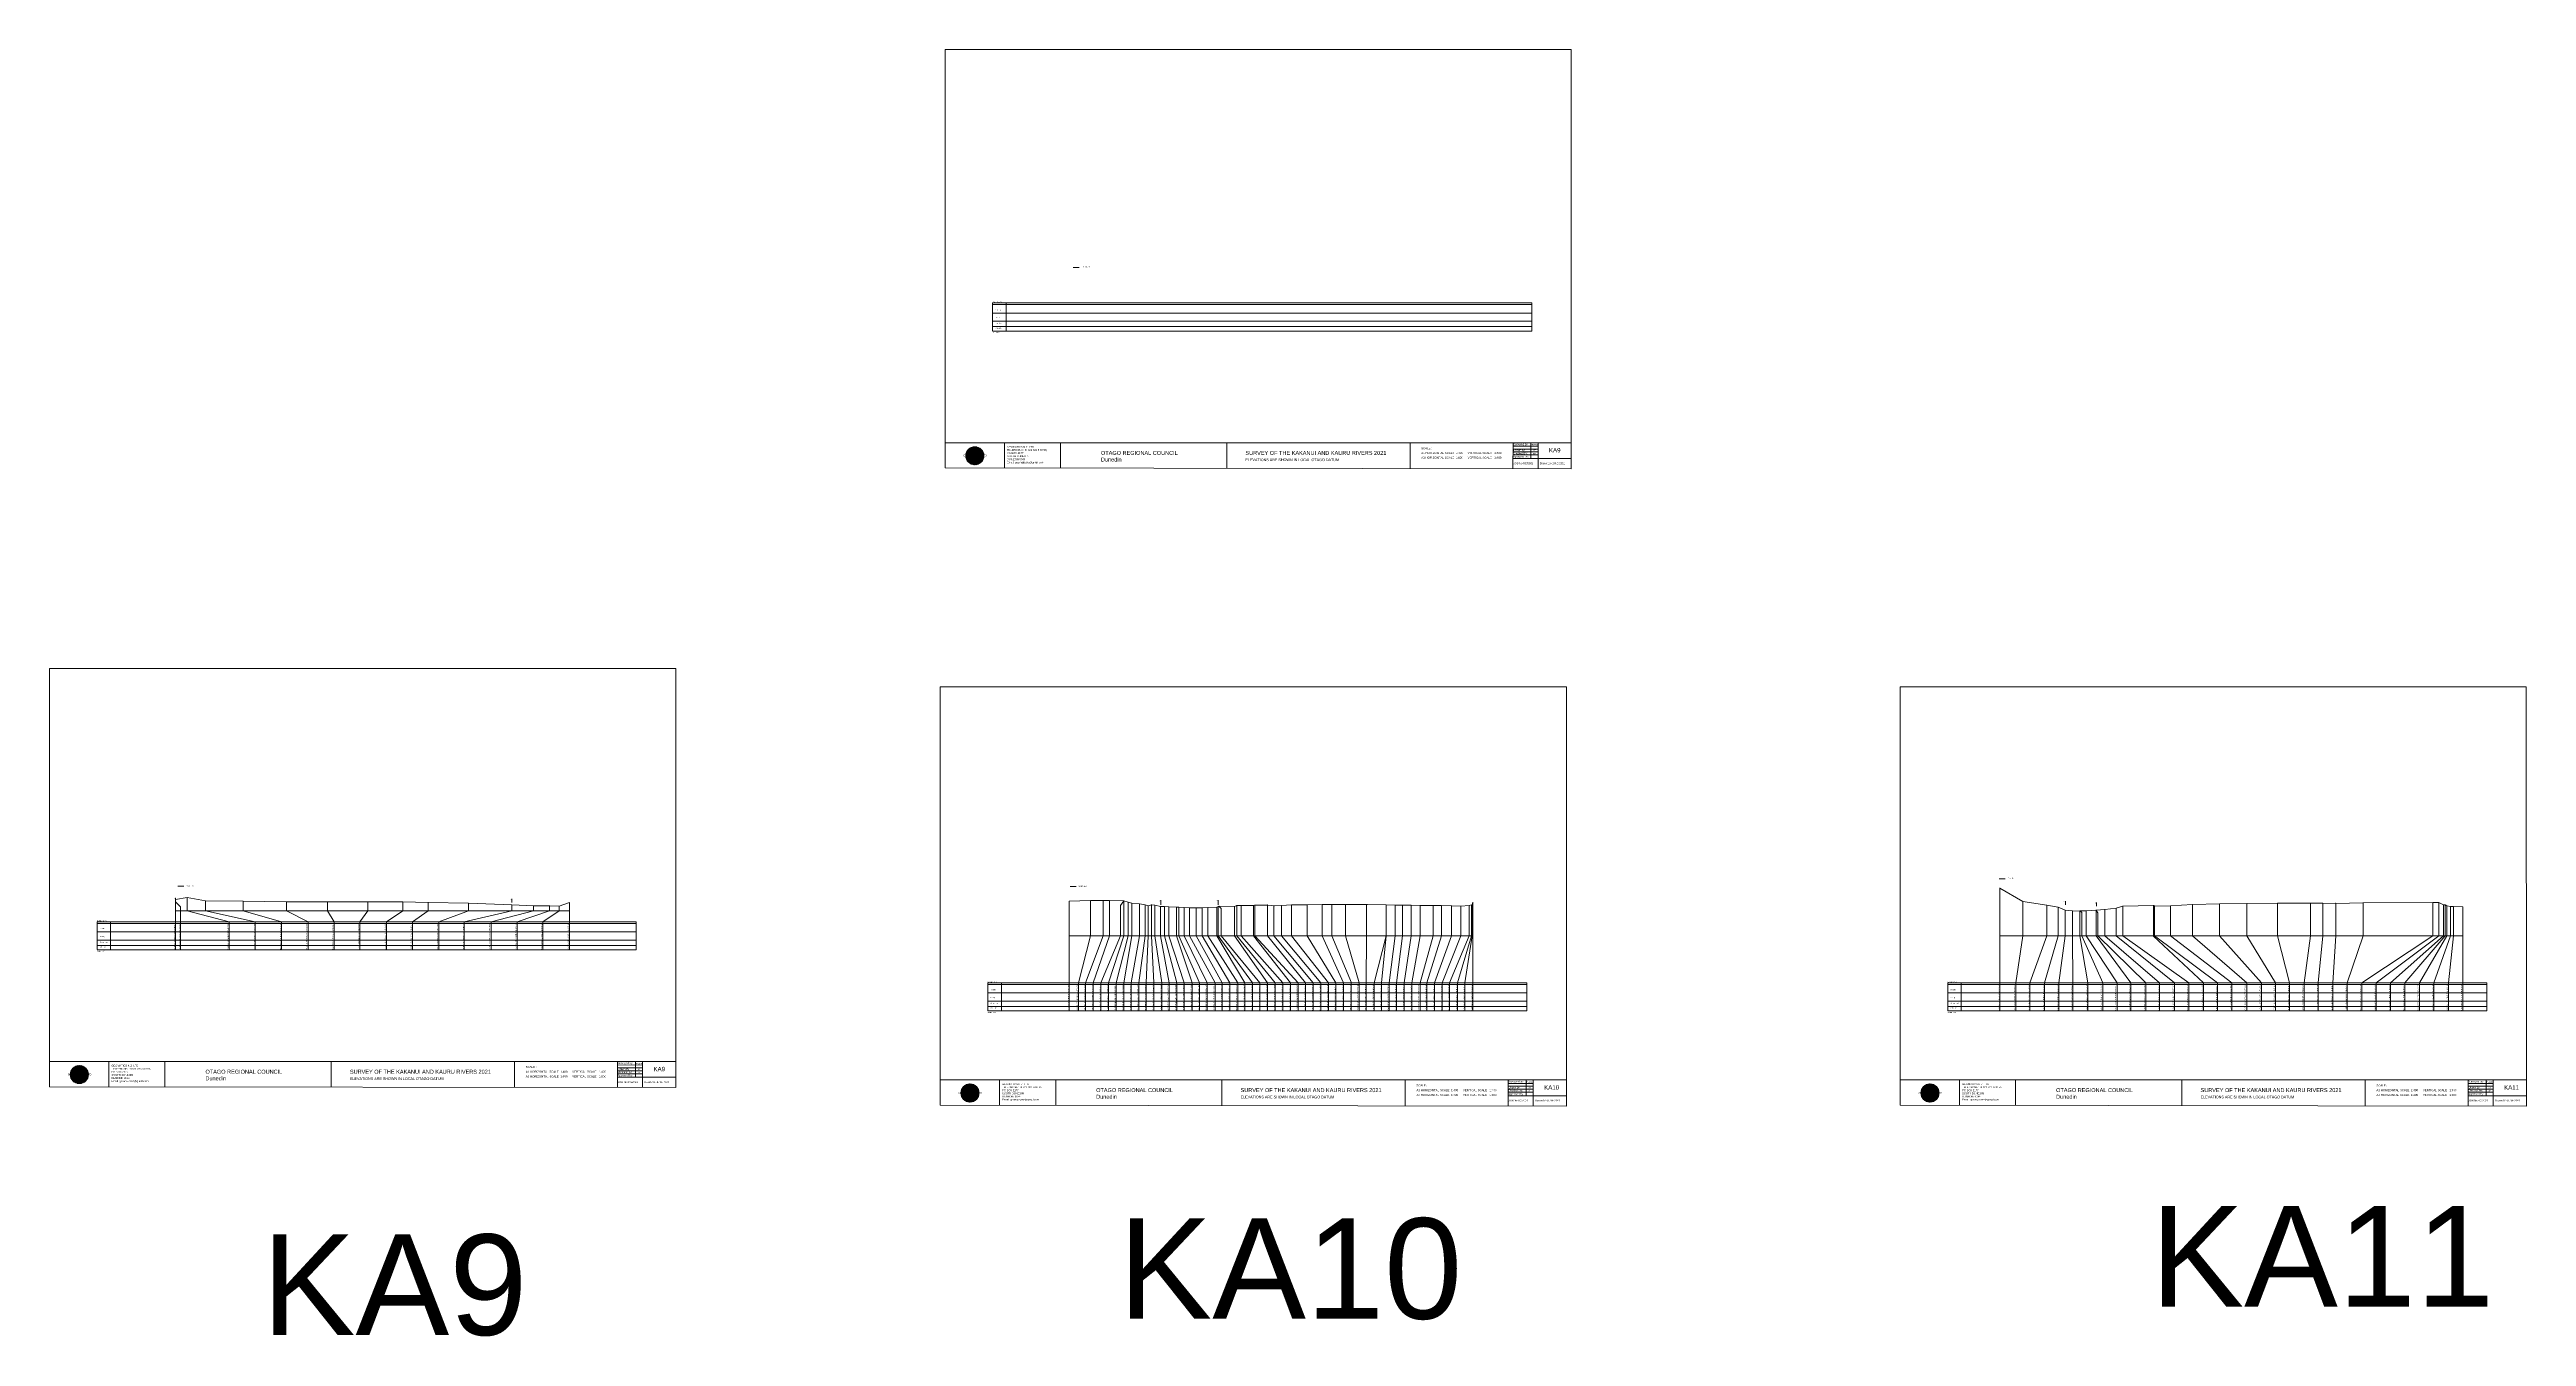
# Model space of a CAD drawing. Header units: millimetres. Extents: x -14733841 to 49759505, y -172413 to 1425285150.
# Drawn here: x -5384564 to -4168792, y -53596 to 578156 of the extents above; entities that cross this region are included whole.
import ezdxf

# ---------------------------------------------------------------- set-up
doc = ezdxf.new("R2010")
doc.units = ezdxf.units.MM
doc.header["$PDMODE"] = 35
doc.header["$PDSIZE"] = 20
doc.layers.get('0').update_dxf_attribs({"lineweight": 0})
doc.layers.add('geo', color=7, linetype='Continuous', lineweight=0)
doc.styles.get("Standard").update_dxf_attribs({"font": 'arial.ttf'})

# ---------------------------------------------------------------- blocks, each defined once
blk = doc.blocks.new('Geomatics_Circle_SPT')
at = {"layer": 'geo', "color": 2, "linetype": 'Continuous', "lineweight": 0}
for p, q in [((0, 25.2), (-25.2, 0)), ((-24.7, 4.9), (-4.9, 24.7)), ((-24.7, -4.9), (4.9, 24.7)), ((4.9, -24.7), (-24.7, 4.9)), ((-24.7, 0), (0, -24.7)), ((-9.7, 23.3), (-23.3, 9.6)), ((9.7, 23.3), (-23.3, -9.7)), ((-23.3, 9.7), (9.7, -23.3)), ((-21, 14), (-14, 21)), ((-21, -14), (14, 21)), ((14, -21), (-21, 14)), ((0, 0), (-17.8, 17.8)), ((0, 0), (-17.8, -17.8)), ((-14, 21), (21, -14)), ((21, 14), (-14, -21)), ((23.3, -9.7), (-9.7, 23.3)), ((-9.7, -23.3), (23.3, 9.7)), ((-4.9, 24.7), (24.7, -4.9)), ((24.7, 4.9), (-4.9, -24.7)), ((25.2, 0), (0, 25.2)), ((0, 0), (17.8, 17.8)), ((0, 0), (17.8, -17.8)), ((0, -24.8), (25.2, 0)), ((4.9, 24.7), (24.7, 4.9)), ((23.3, 9.7), (9.7, 23.3)), ((14, 21), (21, 14)), ((17.8, 18.1), (17.8, 18.1)), ((-4.9, -24.7), (-24.7, -4.9)), ((-23.3, -9.7), (-9.7, -23.3)), ((-14, -21), (-21, -14)), ((-17.8, -17.8), (-17.8, -17.8)), ((24.7, -4.9), (4.9, -24.7)), ((4.9, -24.7), (4.9, -24.7)), ((9.7, -23.3), (23.3, -9.7)), ((21, -14), (14, -21)), ((18.1, -17.8), (18.1, -17.8))]:
    blk.add_line(p, q, dxfattribs=at)
at = {"layer": 'geo', "color": 1, "linetype": 'Continuous', "lineweight": 0}
for p, q in [((-25.2, 0), (9.7, 23.3)), ((-25.2, 0), (-9.6, 23.3)), ((-25.2, 0), (23.3, 9.7)), ((-25.2, 0), (-23.3, 9.7)), ((-23.3, -9.7), (-25.2, 0)), ((-9.6, -23.3), (-25.2, 0)), ((9.7, -23.3), (-25.2, 0)), ((-4.9, 24.8), (-24.7, -4.9)), ((4.9, 24.7), (-24.7, 4.9)), ((14, 21), (-24.7, -4.9)), ((-14, 21), (-24.7, 4.9)), ((21, 14), (-24.7, 4.9)), ((-21, 14), (-24.7, -4.9)), ((0, 0), (-24.7, 4.9)), ((-24.7, 4.9), (-21, -14)), ((-24.7, 4.9), (-4.9, -24.7)), ((-24.7, 4.9), (14, -21)), ((-24.7, 4.9), (-24.7, 4.9)), ((0, 0), (-24.7, -4.9)), ((-23.3, 9.7), (0, 25.2)), ((-23.3, -9.6), (0, 25.2)), ((-23.3, -9.6), (17.8, 17.8)), ((-23.3, 9.7), (-17.8, 17.9)), ((-23.3, -9.6), (-17.8, 17.9)), ((-23.3, 9.7), (17.8, 17.8)), ((-17.8, -17.8), (-23.3, 9.7)), ((0, -25.2), (-23.3, 9.7)), ((-23.3, 9.7), (17.8, -17.8)), ((-23.3, 9.7), (25.2, 0)), ((-23.3, 9.4), (-23.3, 9.4)), ((-23.3, -9.7), (25.2, 0)), ((4.9, 24.8), (-21, -14)), ((-4.9, 24.7), (-21, 14)), ((14, 21), (-21, 14)), ((-14, 21), (-21, -14)), ((0, 0), (-21, 14)), ((-21, 14), (-14, -21)), ((-21, 14), (4.9, -24.7)), ((-21, 14), (-21, 14)), ((24.7, 4.9), (-21, 14)), ((0, 0), (-21, -14)), ((-17.9, 17.6), (-17.9, 17.6)), ((-17.8, 17.8), (9.7, 23.3)), ((-17.8, 17.8), (-9.6, 23.3)), ((-17.8, -17.8), (9.7, 23.3)), ((-17.8, -17.8), (-9.7, 23.3)), ((-9.7, -23.3), (-17.8, 17.8)), ((-17.8, 17.8), (9.7, -23.3)), ((-17.8, 17.8), (23.3, -9.6)), ((-17.8, 17.8), (23.3, 9.7)), ((-17.8, -17.8), (23.3, 9.7)), ((4.9, 24.7), (-14, 21)), ((-4.9, 24.7), (-14, -20.9)), ((0, 0), (-14, 21)), ((-14, 21), (-4.9, -24.7)), ((-14, 21), (-14, 21)), ((24.7, -4.9), (-14, 21)), ((21, 14), (-14, 21)), ((-14, -21), (24.7, 4.9)), ((0, 0), (-14, -21)), ((-9.8, 23.1), (-9.8, 23.1)), ((-9.7, 23.3), (0, 25.2)), ((-9.7, 23.3), (0, -25.2)), ((-9.7, -23.3), (0, 25.2)), ((-9.6, 23.3), (17.8, -17.8)), ((-9.6, 23.3), (25.2, 0)), ((-9.6, 23.3), (17.8, 17.8)), ((-9.6, -23.3), (17.8, 17.9)), ((25.2, 0), (-9.6, -23.3)), ((0, 0), (-4.9, 24.7)), ((-4.9, 24.7), (-4.9, 24.7)), ((21, -14), (-4.9, 24.7)), ((24.8, 4.9), (-4.9, 24.7)), ((14, 21), (-4.9, 24.7)), ((-4.9, -24.7), (21, 14)), ((0, 0), (-4.9, -24.7)), ((-0.2, 25.1), (-0.2, 25.1)), ((0, 25.2), (9.7, -23.3)), ((0, 25.2), (23.3, -9.7)), ((0, 25.2), (23.3, 9.7)), ((0, 25.2), (9.7, 23.3)), ((0, 0), (4.9, 24.7)), ((0, -25.2), (9.7, 23.3)), ((0, 0), (14, 21)), ((0, 0), (21, 14)), ((23.3, 9.7), (0, -25.2)), ((0, 0), (24.8, 4.9)), ((0, 0), (4.9, -24.7)), ((0, 0), (14, -21)), ((0, 0), (21, -14)), ((0, 0), (24.8, -4.9)), ((21, 14), (4.9, 24.8)), ((14, -21), (4.9, 24.7)), ((24.7, -4.9), (4.9, 24.7)), ((4.9, 24.7), (4.9, 24.7)), ((4.9, -24.7), (14, 21)), ((4.9, -24.7), (24.7, 4.9)), ((9.4, 23.3), (9.4, 23.3)), ((9.7, 23.3), (17.8, -17.8)), ((9.7, 23.3), (25.2, 0)), ((9.7, 23.3), (17.8, 17.9)), ((17.8, 17.8), (9.7, -23.3)), ((25.2, 0), (9.7, -23.3)), ((21, -14), (14, 21)), ((24.7, 4.9), (14, 21)), ((14, 21), (14, 21)), ((14, -21), (21, 14)), ((17.6, 17.9), (17.6, 17.9)), ((17.8, 17.8), (23.3, -9.7)), ((17.8, 17.8), (23.3, 9.7)), ((23.3, 9.7), (17.8, -17.8)), ((24.7, -4.9), (21, 14)), ((21, 14), (21, 14)), ((21, -14), (24.7, 4.9)), ((23.1, 9.8), (23.1, 9.8)), ((23.3, 9.7), (25.2, 0)), ((25.2, 0), (23.3, -9.6)), ((24.7, 4.9), (24.7, 4.9)), ((25.1, 0.2), (25.1, 0.2)), ((-25.2, 0), (23.3, -9.7)), ((-25.1, -0.2), (-25.1, -0.2)), ((-24.7, -4.9), (-24.7, -4.9)), ((-24.7, -4.9), (-14, -21)), ((-24.7, -4.9), (4.9, -24.7)), ((-24.7, -4.9), (21, -14)), ((-17.8, -17.8), (-23.3, -9.7)), ((0, -25.2), (-23.3, -9.6)), ((17.8, -17.8), (-23.3, -9.6)), ((-23.1, -9.8), (-23.1, -9.8)), ((-21, -14), (24.7, -4.9)), ((-21, -14), (-21, -14)), ((-21, -14), (-4.9, -24.7)), ((-21, -14), (14, -21)), ((23.3, -9.7), (-17.8, -17.8)), ((-9.6, -23.3), (-17.8, -17.8)), ((9.7, -23.3), (-17.8, -17.8)), ((-17.6, -17.9), (-17.6, -17.9)), ((-14, -21), (21, -14)), ((-14, -21), (-14, -21)), ((-14, -21), (4.9, -24.7)), ((17.8, -17.8), (-9.7, -23.3)), ((0, -25.2), (-9.7, -23.3)), ((-9.4, -23.3), (-9.4, -23.3)), ((-4.9, -24.7), (24.7, -4.9)), ((-4.9, -24.7), (14, -21)), ((-4.9, -24.7), (-4.9, -24.7)), ((23.3, -9.6), (0, -25.2)), ((9.7, -23.3), (0, -25.2)), ((0.2, -25.1), (0.2, -25.1)), ((4.9, -24.7), (21, -14)), ((4.9, -24.7), (4.9, -24.7)), ((17.8, -17.8), (9.7, -23.3)), ((9.8, -23.1), (9.8, -23.1)), ((14, -21), (24.7, -4.9)), ((14, -21), (14, -21)), ((23.3, -9.6), (17.8, -17.8)), ((17.9, -17.6), (17.9, -17.6)), ((21, -14), (21, -14)), ((23.3, -9.4), (23.3, -9.4)), ((24.7, -4.9), (24.7, -4.9))]:
    blk.add_line(p, q, dxfattribs=at)
at = {"layer": 'geo', "color": 114, "linetype": 'Continuous', "lineweight": 0}
for p, q in [((17.9, 17.8), (-25.2, 0)), ((-24.7, 4.9), (14, 21)), ((-24.7, -4.9), (21, 14)), ((-14, -21), (-24.7, 4.9)), ((9.7, 23.3), (-23.3, 9.7)), ((0, 0), (-23.3, 9.7)), ((-23.3, 9.7), (-9.7, -23.3)), ((0, 0), (-23.3, -9.7)), ((-4.9, -24.7), (-21, 14)), ((-20.9, 14), (4.9, 24.7)), ((24.8, 4.9), (-20.9, -14)), ((0, 25.2), (-17.8, 17.8)), ((-17.8, 17.8), (0, -25.2)), ((-14, 21), (-4.9, 24.7)), ((4.9, -24.7), (-14, 21)), ((0, 0), (-9.7, 23.3)), ((0, 0), (-9.7, -23.3)), ((-4.9, 24.7), (14, -21)), ((17.8, -17.8), (0, 25.2)), ((0, 0), (9.7, 23.3)), ((0, 0), (23.3, 9.7)), ((0, 0), (9.7, -23.3)), ((0, 0), (23.3, -9.7)), ((4.9, 24.7), (21, -14)), ((23.3, -9.7), (9.7, 23.3)), ((14, 21), (24.7, -4.9)), ((25.2, 0), (17.8, 17.8)), ((21, 14), (24.7, 4.9)), ((-25.2, 0), (-17.8, -17.8)), ((-21, -14), (-24.7, -4.9)), ((-17.8, -17.8), (25.2, 0)), ((24.8, -4.9), (-14, -21)), ((-9.6, -23.3), (23.3, -9.7)), ((21, -14), (-4.9, -24.8)), ((0, -25.2), (17.9, -17.8)), ((14, -21), (4.9, -24.8))]:
    blk.add_line(p, q, dxfattribs=at)
at = {"layer": 'geo', "color": 250, "linetype": 'Continuous', "lineweight": 0}
for p, q in [((0, 0), (-25.2, 0)), ((24.7, 4.9), (-24.7, 4.9)), ((-24.7, 4.9), (-24.7, -4.9)), ((-23.3, 9.7), (23.3, 9.7)), ((-23.3, 9.7), (-23.3, 9.7)), ((-23.3, -9.7), (-23.3, 9.7)), ((21, 14), (-21, 14)), ((-21, 14), (-21, -14)), ((-17.8, 17.8), (17.8, 17.8)), ((-17.8, -17.8), (-17.8, 17.8)), ((-14, 21), (-14, 21)), ((14, 21), (-14, 21)), ((-14, 20.9), (-14, -21)), ((-9.7, 23.3), (9.7, 23.3)), ((-9.7, -23.3), (-9.7, 23.3)), ((-4.9, 24.7), (4.9, 24.7)), ((-4.9, 24.7), (-4.9, -24.7)), ((0, 0), (0, 25.2)), ((0, 0), (0, -25.2)), ((0, 0), (25.2, 0)), ((4.9, 24.7), (4.9, -24.7)), ((9.7, -23.3), (9.7, 23.3)), ((14, 21), (14, -21)), ((17.8, -17.8), (17.8, 17.8)), ((21, 14), (21, 14)), ((21, -14), (21, 14)), ((23.3, 9.7), (23.3, -9.7)), ((24.7, 4.9), (24.7, 4.9)), ((24.7, -4.9), (24.7, 4.9)), ((-24.7, -4.9), (24.7, -4.9)), ((23.3, -9.7), (-23.3, -9.7)), ((-21, -14), (21, -14)), ((17.8, -17.8), (-17.8, -17.8)), ((-14, -21), (14, -21)), ((9.7, -23.3), (-9.7, -23.3)), ((-4.9, -24.7), (4.9, -24.7))]:
    blk.add_line(p, q, dxfattribs=at)
blk = doc.blocks.new('GeomaticsNZ TITLE BLOCK')
at = {"color": 7, "linetype": 'Continuous', "lineweight": 0}
for p, q in [((0, 94.9), (0, 1579.2)), ((0, 1579.2), (2363.4, 1579.2)), ((2363.4, 1579.2), (2364, 94.9)), ((2364, 94.9), (0, 94.9)), ((0, 94.9), (0, 0)), ((15.9, 94.9), (2364, 94.9)), ((224.3, 95.2), (224.3, -0.3)), ((2364, 94.9), (382.6, 94.9)), ((435.8, 95.2), (435.8, -0.7)), ((1063.4, 94.9), (1063.4, -2.4)), ((1755.4, 94.9), (1755.4, -2.6)), ((2143.9, 94.9), (2143.7, -3)), ((2211.5, 94.9), (2211.5, 36.1)), ((2238.6, 94.8), (2238.6, -3.2)), ((2364, -3.5), (2364, 94.9)), ((0, 0), (2364, -3.5)), ((2143.6, 60.4), (2238.6, 60.4)), ((2143.8, 48.6), (2238.6, 48.6)), ((2143.8, 35.4), (2364, 35.3)), ((2143.9, 81.9), (2238.6, 81.7)), ((2143.9, 71), (2238.6, 71))]:
    blk.add_line(p, q, dxfattribs=at)
at = {"color": 7, "linetype": 'Continuous', "lineweight": 0, "xscale": 1.36, "yscale": 1.36, "zscale": 1.36}
blk.add_blockref('Geomatics_Circle_SPT', (112.4, 45.7), dxfattribs=at)
at = {"color": 7, "linetype": 'Continuous', "lineweight": 0}
for s, p in [('PK&RR', (2213.2, 84.8)), ('ST', (2220.3, 63.6)), ('PK', (2220.4, 50.6))]:
    blk.add_text(s, height=5, dxfattribs=at).set_placement(p)
at = {"color": 7, "linetype": 'Continuous', "lineweight": 0, "attachment_point": 1}
for s, width, heights, insert, char_height in [('{\\C256;Geomatics N.Z. LTD                   }', 125.079, [15.8], (68.8, 49.9), 7), ('{\\C256;GEOMATICS N.Z. LTD                   \\PTELEPHONE:  M 021 023 6 00 55;\\PPO BOX 2177\\PSOUTH DUNEDIN\\PDUNEDIN 9044\\PEmail: geomaticsnz@gmail.com}', 3535.727, [94.7], (234, 82.7), 7), ('{\\C256;OTAGO REGIONAL COUNCIL\\PDunedin}', 3535.727, [0], (588.6, 64), 15), ('{\\C256;SURVEY OF THE KAKANUI AND KAURU RIVERS 2021}', 3535.727, [0], (1133.8, 64), 15), ('{\\C256;ELEVATIONS ARE SHOWN IN LOCAL OTAGO DATUM}', 3535.727, [0], (1134.1, 35.4), 10), ('{\\C256;Approved by:}', 3535.727, [0], (2144.7, 45.9), 7), ('{\\C256;Surveyed by:}', 3535.727, [0], (2144.7, 92.4), 7), ('{\\C256;Checked by:}', 3535.727, [0], (2144.7, 58.6), 7), ('{\\C256;JOB No 0032021}', 3535.727, [0], (2145.3, 20.8), 7), ('{\\C256;Drawn by:}', 3535.727, [0], (2145.8, 70.4), 7), ('{\\C256;Drawn:16-JUNE-2021}', 3535.727, [0], (2244.7, 20.7), 7)]:
    blk.add_mtext_dynamic_manual_height_columns(s, width=width, gutter_width=159, heights=heights, dxfattribs=dict(at, insert=insert, char_height=char_height))

msp = doc.modelspace()

# ---------------------------------------------------------------- linework, layer by layer
at = {"color": 1, "lineweight": 0}
for p, q in [((-4882053, 471160), (-4879147, 471160)), ((-4427559, 171101), (-4424652, 171101)), ((-5321594, 167387), (-5318688, 167387)), ((-4883627, 167270), (-4880720, 167270))]:
    msp.add_line(p, q, dxfattribs=at)
at = {"color": 7, "lineweight": 0, "transparency": 33554687}
for p, q in [((-4921655, 453773), (-4657075, 453773)), ((-4921655, 453226), (-4921655, 440075)), ((-4921655, 452926), (-4657075, 452926)), ((-4915020, 453773), (-4915020, 439948)), ((-4657075, 453773), (-4657075, 439948)), ((-4921655, 448804), (-4657075, 448804)), ((-4921655, 444743), (-4657075, 444743)), ((-4921655, 442139), (-4657075, 442139)), ((-4921655, 439948), (-4657075, 439948)), ((-5361196, 150000), (-5096616, 150000)), ((-5361196, 149453), (-5361196, 136303)), ((-5361196, 149154), (-5096616, 149154)), ((-5354561, 150000), (-5354561, 136176)), ((-5096616, 150000), (-5096616, 136176)), ((-5361196, 145031), (-5096616, 145031)), ((-5361196, 140970), (-5096616, 140970)), ((-5361196, 138366), (-5096616, 138366)), ((-5361196, 136176), (-5096616, 136176)), ((-4924018, 120000), (-4659437, 120000)), ((-4924018, 119453), (-4924018, 106303)), ((-4924018, 119154), (-4659437, 119154)), ((-4924018, 115031), (-4659437, 115031)), ((-4924018, 110970), (-4659437, 110970)), ((-4917382, 120000), (-4917382, 106176)), ((-4659437, 120000), (-4659437, 106176)), ((-4452832, 120000), (-4188251, 120000)), ((-4452832, 119453), (-4452832, 106303)), ((-4452832, 119154), (-4188251, 119154)), ((-4452832, 115031), (-4188251, 115031)), ((-4452832, 110970), (-4188251, 110970)), ((-4446196, 120000), (-4446196, 106176)), ((-4188251, 120000), (-4188251, 106176)), ((-4924018, 108366), (-4659437, 108366)), ((-4924018, 106176), (-4659437, 106176)), ((-4452832, 108366), (-4188251, 108366)), ((-4452832, 106176), (-4188251, 106176))]:
    msp.add_line(p, q, dxfattribs=at)
at = {"lineweight": 0}
for p, q in [((-4921655, 453773), (-4921655, 453226)), ((-5322815, 161467), (-5322815, 136176)), ((-5316996, 161947), (-5316996, 155304)), ((-5307953, 160188), (-5307953, 155304)), ((-5289477, 160019), (-5289477, 155304)), ((-5268187, 159790), (-5268187, 155304)), ((-5248197, 159721), (-5248197, 155304)), ((-5228399, 159732), (-5228399, 155304)), ((-5211195, 159723), (-5211195, 155304)), ((-5198700, 159513), (-5198700, 155304)), ((-5178897, 159124), (-5178897, 155304)), ((-5157675, 158225), (-5157675, 155304)), ((-4884061, 160153), (-4884061, 106176)), ((-4873551, 160353), (-4873551, 143003)), ((-4867328, 160353), (-4867328, 143003)), ((-4864301, 160353), (-4864301, 143003)), ((-4857310, 160253), (-4858892, 158045)), ((-4857259, 160253), (-4857259, 143003)), ((-4855108, 159563), (-4855108, 143003)), ((-4853327, 159083), (-4853327, 143003)), ((-4849567, 158724), (-4849567, 143003)), ((-4846845, 158314), (-4846845, 143003)), ((-4843630, 158354), (-4843630, 143003)), ((-4842053, 158054), (-4842053, 143003)), ((-4792962, 158195), (-4792962, 143003)), ((-4786817, 158195), (-4786817, 143003)), ((-4774987, 158225), (-4774987, 143003)), ((-4767280, 158365), (-4767280, 143003)), ((-4759869, 158415), (-4759869, 143003)), ((-4755132, 158405), (-4755132, 143003)), ((-4748423, 158465), (-4748423, 143003)), ((-4738135, 158376), (-4738135, 143003)), ((-4728523, 158276), (-4728523, 143003)), ((-4728439, 158236), (-4728439, 143003)), ((-4724116, 158196), (-4724116, 143003)), ((-4720452, 158116), (-4720452, 143003)), ((-4716260, 158076), (-4716260, 143003)), ((-4686590, 158247), (-4686590, 143003)), ((-4686330, 158247), (-4686330, 143003)), ((-4415976, 159990), (-4415976, 143003)), ((-4404214, 158071), (-4404214, 143003)), ((-4332726, 158400), (-4332726, 143003)), ((-4319392, 158810), (-4319392, 143003)), ((-4306092, 158999), (-4306092, 143003)), ((-4290935, 159129), (-4290935, 143003)), ((-4274860, 159089), (-4274860, 143003)), ((-4268757, 159049), (-4268757, 143003)), ((-4262429, 159028), (-4262429, 143003)), ((-4248912, 159348), (-4248912, 143003)), ((-4214683, 159447), (-4214683, 143003)), ((-4211781, 159457), (-4211781, 143003)), ((-4209545, 158317), (-4209545, 143003)), ((-4208701, 158247), (-4208701, 143003)), ((-5361196, 150000), (-5361196, 149453)), ((-5322815, 155304), (-5129382, 155304)), ((-5316996, 155304), (-5296373, 150000)), ((-5307953, 155304), (-5283669, 150000)), ((-5296373, 136176), (-5296373, 150000)), ((-5289477, 155304), (-5270632, 150000)), ((-5283669, 136176), (-5283669, 150000)), ((-5270632, 136176), (-5270632, 150000)), ((-5268187, 155304), (-5257685, 150000)), ((-5257685, 136176), (-5257685, 150000)), ((-5248197, 155304), (-5244906, 150000)), ((-5244906, 136176), (-5244906, 150000)), ((-5228399, 155304), (-5232264, 150000)), ((-5232264, 136176), (-5232264, 150000)), ((-5211195, 155304), (-5219170, 150000)), ((-5219170, 136176), (-5219170, 150000)), ((-5198700, 155304), (-5206477, 150000)), ((-5206477, 136176), (-5206477, 150000)), ((-5178897, 155304), (-5193530, 150000)), ((-5193530, 136176), (-5193530, 150000)), ((-5157675, 155304), (-5180996, 150000)), ((-5180996, 136176), (-5180996, 150000)), ((-5147049, 155304), (-5167818, 150000)), ((-5167818, 136176), (-5167818, 150000)), ((-5139102, 155304), (-5155110, 150000)), ((-5155110, 136176), (-5155110, 150000)), ((-5147049, 157826), (-5147049, 155304)), ((-5134442, 155304), (-5142426, 150000)), ((-5142426, 136176), (-5142426, 150000)), ((-5139102, 157876), (-5139102, 155304)), ((-5134442, 157626), (-5134442, 155304)), ((-4858892, 158045), (-4858892, 143003)), ((-4845332, 157804), (-4845332, 143003)), ((-4839207, 157524), (-4839207, 143003)), ((-4837242, 157404), (-4837242, 143003)), ((-4835221, 157284), (-4835221, 143003)), ((-4831410, 157124), (-4831410, 143003)), ((-4830287, 157184), (-4830287, 143003)), ((-4827657, 156974), (-4827657, 143003)), ((-4825083, 156794), (-4825083, 143003)), ((-4821796, 156814), (-4821796, 143003)), ((-4818727, 156824), (-4818727, 143003)), ((-4815977, 156994), (-4815977, 143003)), ((-4811588, 157124), (-4811588, 143003)), ((-4810951, 157514), (-4810951, 143003)), ((-4802947, 157484), (-4802947, 143003)), ((-4801863, 157884), (-4801863, 143003)), ((-4799735, 157904), (-4799735, 143003)), ((-4793679, 157925), (-4793679, 143003)), ((-4783577, 157835), (-4783577, 143003)), ((-4779923, 157905), (-4779923, 143003)), ((-4711808, 157966), (-4711808, 143003)), ((-4705370, 157886), (-4705370, 143003)), ((-4701299, 157886), (-4701299, 143003)), ((-4696361, 157776), (-4696361, 143003)), ((-4691916, 157686), (-4691916, 143003)), ((-4687762, 157917), (-4687762, 143003)), ((-4398620, 157198), (-4398620, 143003)), ((-4395253, 155695), (-4395253, 143003)), ((-4391646, 155301), (-4391646, 143003)), ((-4391646, 153591), (-4391646, 143003)), ((-4388078, 155201), (-4388078, 143003)), ((-4387970, 155371), (-4387113, 154507)), ((-4387113, 154507), (-4387113, 143003)), ((-4384911, 155401), (-4384911, 143003)), ((-4380066, 155701), (-4380066, 143003)), ((-4379934, 155681), (-4379135, 154332)), ((-4379135, 154332), (-4379135, 143003)), ((-4375696, 156071), (-4375696, 143003)), ((-4370223, 156701), (-4370223, 143003)), ((-4366954, 157701), (-4366954, 143003)), ((-4351912, 158031), (-4351912, 142963)), ((-4351303, 157701), (-4351303, 143003)), ((-4343508, 157720), (-4343508, 143003)), ((-4207813, 157737), (-4207813, 143003)), ((-4206097, 157407), (-4206097, 143003)), ((-4204661, 157417), (-4204661, 143003)), ((-4200014, 157277), (-4200014, 142209)), ((-4884061, 143003), (-4685974, 143003)), ((-4873551, 143003), (-4879485, 120000)), ((-4867328, 143003), (-4875999, 120000)), ((-4864301, 143003), (-4872302, 120000)), ((-4858892, 143003), (-4868587, 120000)), ((-4857259, 143003), (-4864786, 120000)), ((-4855108, 143003), (-4861055, 120000)), ((-4853327, 143003), (-4857306, 120000)), ((-4849567, 143003), (-4853663, 120000)), ((-4846845, 143003), (-4849882, 120000)), ((-4845332, 143003), (-4846229, 120000)), ((-4843630, 143003), (-4842478, 120000)), ((-4842053, 143003), (-4838638, 120000)), ((-4839207, 143003), (-4834932, 120000)), ((-4837242, 143003), (-4831251, 120000)), ((-4835221, 143003), (-4827620, 120000)), ((-4831410, 143003), (-4823790, 120000)), ((-4830287, 143003), (-4820097, 120000)), ((-4827657, 143003), (-4816320, 120000)), ((-4825083, 143003), (-4812501, 120000)), ((-4821796, 143003), (-4808976, 120000)), ((-4818727, 143003), (-4805157, 120000)), ((-4815977, 143003), (-4801254, 120000)), ((-4811588, 143003), (-4797801, 120000)), ((-4810951, 143003), (-4794038, 120000)), ((-4802947, 143003), (-4786661, 120000)), ((-4801863, 143003), (-4783032, 120000)), ((-4799735, 143003), (-4779260, 120000)), ((-4793679, 143003), (-4775438, 120000)), ((-4792962, 143003), (-4771736, 120000)), ((-4786817, 143003), (-4768066, 120000)), ((-4783577, 143003), (-4764277, 120000)), ((-4779923, 143003), (-4760508, 120000)), ((-4774987, 143003), (-4756824, 120000)), ((-4767280, 143003), (-4753139, 120000)), ((-4759869, 143003), (-4749395, 120000)), ((-4755132, 143003), (-4745586, 120000)), ((-4748423, 143003), (-4741800, 120000)), ((-4738135, 143003), (-4738277, 120000)), ((-4728523, 143003), (-4734383, 120000)), ((-4728439, 143003), (-4730778, 120000)), ((-4724116, 143003), (-4727042, 120000)), ((-4720452, 143003), (-4723349, 120000)), ((-4716260, 143003), (-4719607, 120000)), ((-4711808, 143003), (-4715887, 120000)), ((-4705370, 143003), (-4711782, 120000)), ((-4701299, 143003), (-4708486, 120000)), ((-4696361, 143003), (-4704846, 120000)), ((-4691916, 143003), (-4700937, 120000)), ((-4687762, 143003), (-4697346, 120000)), ((-4686590, 143003), (-4693499, 120000)), ((-4686330, 143003), (-4689821, 120000)), ((-4427360, 143003), (-4200014, 143003)), ((-4415976, 143003), (-4419351, 120000)), ((-4404214, 143003), (-4412486, 120000)), ((-4398620, 143003), (-4405319, 120000)), ((-4395253, 143003), (-4398380, 120000)), ((-4391646, 143003), (-4391390, 120000)), ((-4388078, 143003), (-4384077, 120000)), ((-4387113, 143003), (-4376665, 120000)), ((-4384911, 143003), (-4369764, 120000)), ((-4380066, 143003), (-4362941, 120000)), ((-4375696, 143003), (-4348870, 120000)), ((-4370223, 143003), (-4341592, 120000)), ((-4366954, 143003), (-4334513, 120000)), ((-4351912, 142963), (-4327381, 120000)), ((-4351303, 143003), (-4320420, 120000)), ((-4343508, 143003), (-4313345, 120000)), ((-4332726, 143003), (-4306044, 120000)), ((-4319392, 143003), (-4298855, 120000)), ((-4306092, 143003), (-4291954, 120000)), ((-4290935, 143003), (-4285119, 120000)), ((-4274860, 143003), (-4277947, 120000)), ((-4268757, 143003), (-4271016, 120000)), ((-4262429, 143003), (-4263862, 120000)), ((-4248912, 143003), (-4256863, 120000)), ((-4214683, 143003), (-4249556, 120000)), ((-4211781, 143003), (-4242535, 120000)), ((-4209545, 143003), (-4235561, 120000)), ((-4208701, 143003), (-4228416, 120000)), ((-4207813, 143003), (-4221372, 120000)), ((-4206097, 143003), (-4214323, 120000)), ((-4204661, 143003), (-4207136, 120000)), ((-4924018, 120000), (-4924018, 119453)), ((-4879485, 106176), (-4879485, 120000)), ((-4875999, 106176), (-4875999, 120000)), ((-4872302, 106176), (-4872302, 120000)), ((-4868587, 106176), (-4868587, 120000)), ((-4864786, 106176), (-4864786, 120000)), ((-4861055, 106176), (-4861055, 120000)), ((-4857306, 106176), (-4857306, 120000)), ((-4853663, 106176), (-4853663, 120000)), ((-4849882, 106176), (-4849882, 120000)), ((-4846229, 106176), (-4846229, 120000)), ((-4842478, 106176), (-4842478, 120000)), ((-4838638, 106176), (-4838638, 120000)), ((-4834932, 106176), (-4834932, 120000)), ((-4831251, 106176), (-4831251, 120000)), ((-4827620, 106176), (-4827620, 120000)), ((-4823790, 106176), (-4823790, 120000)), ((-4820097, 106176), (-4820097, 120000)), ((-4816320, 106176), (-4816320, 120000)), ((-4812501, 106176), (-4812501, 120000)), ((-4808976, 106176), (-4808976, 120000)), ((-4805157, 106176), (-4805157, 120000)), ((-4801254, 106176), (-4801254, 120000)), ((-4797801, 106176), (-4797801, 120000)), ((-4794038, 106176), (-4794038, 120000)), ((-4790440, 106176), (-4790440, 120000)), ((-4786661, 106176), (-4786661, 120000)), ((-4783032, 106176), (-4783032, 120000)), ((-4779260, 106176), (-4779260, 120000)), ((-4775438, 106176), (-4775438, 120000)), ((-4771736, 106176), (-4771736, 120000)), ((-4768066, 106176), (-4768066, 120000)), ((-4764277, 106176), (-4764277, 120000)), ((-4760508, 106176), (-4760508, 120000)), ((-4756824, 106176), (-4756824, 120000)), ((-4753139, 106176), (-4753139, 120000)), ((-4749395, 106176), (-4749395, 120000)), ((-4749395, 106176), (-4749395, 120000)), ((-4745670, 106176), (-4745670, 120000)), ((-4741800, 106176), (-4741800, 120000)), ((-4738277, 106176), (-4738277, 120000)), ((-4734383, 106176), (-4734383, 120000)), ((-4730778, 106176), (-4730778, 120000)), ((-4727042, 106176), (-4727042, 120000)), ((-4723349, 106176), (-4723349, 120000)), ((-4719607, 106176), (-4719607, 120000)), ((-4715887, 106176), (-4715887, 120000)), ((-4711782, 120000), (-4711782, 106176)), ((-4708486, 106176), (-4708486, 120000)), ((-4704846, 106176), (-4704846, 120000)), ((-4700937, 106176), (-4700937, 120000)), ((-4697346, 106176), (-4697346, 120000)), ((-4693499, 106176), (-4693499, 120000)), ((-4689821, 106176), (-4689821, 120000)), ((-4452832, 120000), (-4452832, 119453)), ((-4419351, 106176), (-4419351, 120000)), ((-4412486, 106176), (-4412486, 120000)), ((-4405319, 106176), (-4405319, 120000)), ((-4398380, 106176), (-4398380, 120000)), ((-4391390, 106176), (-4391390, 120000)), ((-4384077, 106176), (-4384077, 120000)), ((-4376665, 106176), (-4376665, 120000)), ((-4369764, 106176), (-4369764, 120000)), ((-4362941, 106176), (-4362941, 120000)), ((-4348870, 106176), (-4348870, 120000)), ((-4341592, 106176), (-4341592, 120000)), ((-4334513, 106176), (-4334513, 120000)), ((-4327381, 106176), (-4327381, 120000)), ((-4320420, 106176), (-4320420, 120000)), ((-4313345, 106176), (-4313345, 120000)), ((-4306044, 106176), (-4306044, 120000)), ((-4298855, 106176), (-4298855, 120000)), ((-4291954, 106176), (-4291954, 120000)), ((-4285119, 106176), (-4285119, 120000)), ((-4277947, 106176), (-4277947, 120000)), ((-4271016, 106176), (-4271016, 120000)), ((-4263862, 106176), (-4263862, 120000)), ((-4256863, 106176), (-4256863, 120000)), ((-4249556, 106176), (-4249556, 120000)), ((-4242535, 106176), (-4242535, 120000)), ((-4235561, 106176), (-4235561, 120000)), ((-4228416, 106176), (-4228416, 120000)), ((-4221372, 106176), (-4221372, 120000)), ((-4214323, 106176), (-4214323, 120000)), ((-4207136, 106176), (-4207136, 120000))]:
    msp.add_line(p, q, dxfattribs=at)
at = {"color": 7, "lineweight": 0}
for p, q in [((-5157629, 159456), (-5157629, 161303)), ((-5129382, 159377), (-5129382, 136176)), ((-4839103, 158251), (-4839103, 160504)), ((-4810958, 158335), (-4810958, 160596)), ((-4685974, 159627), (-4685974, 106176)), ((-4427360, 166512), (-4427360, 106176)), ((-4395126, 158280), (-4395126, 160128)), ((-4379832, 157668), (-4379832, 159515)), ((-4200014, 157277), (-4200014, 106176))]:
    msp.add_line(p, q, dxfattribs=at)
at = {"color": 1, "lineweight": 0}
for points in [[(-5322815, 161467), (-5322766, 160957), (-5316996, 161947), (-5307953, 160188), (-5289477, 160019), (-5268187, 159790), (-5248197, 159721), (-5228399, 159732), (-5211195, 159723), (-5198700, 159513), (-5178897, 159124), (-5157675, 158225), (-5147049, 157826), (-5139102, 157876), (-5134442, 157626), (-5129382, 159377)], [(-4884061, 160153), (-4873551, 160353), (-4867328, 160353), (-4864301, 160353), (-4857310, 160253), (-4857259, 160253), (-4855108, 159563), (-4853327, 159083), (-4849567, 158724), (-4846845, 158314), (-4845332, 157804), (-4843630, 158354), (-4842053, 158054), (-4839207, 157524), (-4837242, 157404), (-4835221, 157284), (-4831410, 157124), (-4830287, 157184), (-4827657, 156974), (-4825083, 156794), (-4821796, 156814), (-4818727, 156824), (-4815977, 156994), (-4811588, 157124), (-4810951, 157514), (-4810609, 157684), (-4802947, 157484), (-4801863, 157884), (-4799735, 157904), (-4793679, 157925), (-4792962, 158195), (-4786817, 158195), (-4783172, 157835), (-4779923, 157905), (-4774987, 158225), (-4767280, 158365), (-4759869, 158415), (-4755132, 158405), (-4748423, 158465), (-4737736, 158376), (-4728523, 158276), (-4728439, 158236), (-4724116, 158196), (-4720452, 158116), (-4716260, 158076), (-4711808, 157966), (-4705370, 157886), (-4701299, 157886), (-4696361, 157776), (-4691916, 157686), (-4687762, 157917), (-4686590, 158247), (-4686330, 158247), (-4685974, 159627)], [(-4427360, 166512), (-4415976, 159990), (-4404214, 158071), (-4398620, 157198), (-4395253, 155695), (-4391646, 155301), (-4388078, 155201), (-4387970, 155371), (-4384911, 155401), (-4380066, 155701), (-4379934, 155681), (-4375696, 156071), (-4370223, 156701), (-4366954, 157701), (-4351912, 158031), (-4351303, 157701), (-4343508, 157720), (-4332726, 158400), (-4319392, 158810), (-4306092, 158999), (-4290935, 159129), (-4274860, 159089), (-4268757, 159049), (-4262429, 159028), (-4248912, 159348), (-4214683, 159447), (-4211781, 159457), (-4209545, 158317), (-4208701, 158247), (-4207813, 157737), (-4206097, 157407), (-4204661, 157407), (-4200014, 157277)]]:
    msp.add_lwpolyline(points, dxfattribs=at)
at = {"lineweight": 0}
for points in [[(-5322766, 160957), (-5322766, 159734), (-5320337, 157286), (-5320337, 136176)], [(-4810609, 157684), (-4809412, 156462), (-4809412, 143003), (-4790440, 120000)], [(-4379135, 143003), (-4355608, 120000), (-4355608, 106176)]]:
    msp.add_lwpolyline(points, dxfattribs=at)
at = {"color": 7, "lineweight": 0}
for p in [(-5322815, 161467), (-5322766, 160957), (-5316996, 161947), (-5307953, 160188), (-5289477, 160019), (-5268187, 159790), (-5248197, 159721), (-5228399, 159732), (-5211195, 159723), (-5198700, 159513), (-5178897, 159124), (-5157675, 158225), (-5129382, 159377), (-4884061, 160153), (-4873551, 160353), (-4867328, 160353), (-4864301, 160373), (-4857310, 160253), (-4857259, 160253), (-4855108, 159563), (-4853327, 159083), (-4849567, 158724), (-4846845, 158314), (-4843630, 158354), (-4842053, 158054), (-4792962, 158195), (-4786817, 158195), (-4774987, 158225), (-4767280, 158365), (-4759869, 158415), (-4755132, 158405), (-4748423, 158465), (-4738135, 158376), (-4728523, 158276), (-4728439, 158236), (-4724116, 158196), (-4720452, 158116), (-4716260, 158076), (-4686590, 158257), (-4686330, 158247), (-4685974, 159627), (-4427360, 166512), (-4415976, 159990), (-4404214, 158071), (-4351912, 158031), (-4332726, 158400), (-4319392, 158810), (-4306092, 158999), (-4290935, 159129), (-4274860, 159089), (-4268757, 159049), (-4262429, 159028), (-4248912, 159348), (-4214683, 159447), (-4211781, 159457), (-4209545, 158317), (-4208701, 158247), (-5147049, 157826), (-5139102, 157876), (-5134442, 157626), (-4845332, 157804), (-4839207, 157524), (-4837242, 157404), (-4835221, 157284), (-4831410, 157124), (-4830287, 157184), (-4827657, 156974), (-4825083, 156794), (-4821796, 156814), (-4818727, 156824), (-4815977, 156994), (-4811588, 157124), (-4810951, 157514), (-4810609, 157684), (-4802947, 157484), (-4801863, 157884), (-4799735, 157904), (-4793679, 157925), (-4783577, 157835), (-4779923, 157905), (-4711808, 157966), (-4705370, 157886), (-4701299, 157886), (-4696361, 157776), (-4691916, 157686), (-4687762, 157917), (-4398620, 157198), (-4395253, 155695), (-4391646, 155301), (-4388078, 155201), (-4387970, 155371), (-4384911, 155401), (-4380066, 155701), (-4379934, 155681), (-4375696, 156071), (-4370223, 156701), (-4366954, 157701), (-4351303, 157701), (-4343508, 157720), (-4207813, 157737), (-4206097, 157407), (-4204661, 157417), (-4200014, 157277)]:
    msp.add_point(p, dxfattribs=at)

# ---------------------------------------------------------------- block references
at = {"color": 7, "lineweight": 0, "xscale": 130.037656131007, "yscale": 130.037656131007, "zscale": 130.037656131007}
for p in [(-4945023, 372796), (-5384564, 69024), (-4947386, 59985), (-4476199, 59985)]:
    msp.add_blockref('GeomaticsNZ TITLE BLOCK', p, dxfattribs=at)

# ---------------------------------------------------------------- texts
at = {"color": 7, "lineweight": 0, "transparency": 33554687}
for s, height, p in [('Ground Level', 473.07, (-4877861, 471160)), ('DATUM 150.00', 473.07, (-4921722, 453909)), ('Northing', 473.1, (-4920211, 450160)), ('Section KA9', 473.07, (-4921722, 439030)), ('Ground Level', 473.07, (-4920263, 443511)), ('Chainage', 473.1, (-4920261, 441187)), ('Easting', 473.1, (-4920280, 446301)), ('Ground Level', 473.07, (-4423367, 171101)), ('Ground Level', 473.07, (-5317402, 167387)), ('Ground Level', 473.07, (-4879434, 167270)), ('DATUM 150.00', 473.07, (-5361263, 150136)), ('Northing', 473.1, (-5359752, 146387)), ('Section KA9', 473.07, (-5361263, 135258)), ('Ground Level', 473.07, (-5359804, 139739)), ('Chainage', 473.1, (-5359802, 137414)), ('Easting', 473.1, (-5359821, 142528)), ('DATUM 120.00', 473.07, (-4924085, 120136)), ('Ground Level', 473.07, (-4922626, 109739)), ('Easting', 473.1, (-4922643, 112528)), ('Northing', 473.1, (-4922574, 116387)), ('DATUM 120.00', 473.07, (-4452899, 120136)), ('Ground Level', 473.07, (-4451439, 109739)), ('Easting', 473.1, (-4451456, 112528)), ('Northing', 473.1, (-4451388, 116387)), ('Section KA10', 473.07, (-4924085, 105258)), ('Chainage', 473.1, (-4922623, 107414)), ('Section KA11', 473.07, (-4452899, 105258)), ('Chainage', 473.1, (-4451437, 107414))]:
    msp.add_text(s, height=height, dxfattribs=at).set_placement(p)
at = {"color": 7, "lineweight": 0}
for s, height, p in [('A1 HORIZONTAL SCALE  1:400      VERTICAL SCALE   1:400 ', 1005.54, (-4711261, 379624)), ('A3 HORIZONTAL SCALE  1:800      VERTICAL SCALE   1:800', 1005.54, (-4711261, 377301)), ('SCALE :  ', 1005.5, (-4711307, 381948)), ('KA9', 2154.7, (-4648592, 380375)), ('A1 HORIZONTAL SCALE  1:400      VERTICAL SCALE   1:400 ', 1005.54, (-5150802, 75852)), ('A3 HORIZONTAL SCALE  1:800      VERTICAL SCALE   1:800', 1005.54, (-5150802, 73528)), ('SCALE :  ', 1005.5, (-5150848, 78176)), ('KA9', 2154.7, (-5088133, 76602)), ('A1 HORIZONTAL SCALE  1:400      VERTICAL SCALE   1:400 ', 1005.54, (-4713623, 66813)), ('A3 HORIZONTAL SCALE  1:800      VERTICAL SCALE   1:800', 1005.54, (-4713623, 64489)), ('SCALE :  ', 1005.5, (-4713670, 69137)), ('KA10', 2154.7, (-4650954, 67564)), ('A1 HORIZONTAL SCALE  1:400      VERTICAL SCALE   1:400 ', 1005.54, (-4242437, 66813)), ('A3 HORIZONTAL SCALE  1:800      VERTICAL SCALE   1:800', 1005.54, (-4242437, 64489)), ('SCALE :  ', 1005.5, (-4242483, 69137)), ('KA11', 2154.7, (-4179768, 67564)), ('KA10', 49394.5, (-4859892, -44936)), ('KA11', 49394.5, (-4353416, -38956)), ('KA9', 49394.5, (-5280417, -52895))]:
    msp.add_text(s, height=height, dxfattribs=at).set_placement(p)
for s, p in [(' 17.73  161.47  1426049.07  5007031.53', (-5322938, 136207)), (' 17.78  160.96  1426049.95  5007032.57', (-5320441, 136207)), (' 23.55  161.95  1426053.52  5007027.78', (-5296602, 136263)), (' 32.59  160.19  1426060.33  5007021.83', (-5283772, 136254)), (' 51.07  160.02  1426074.49  5007009.96', (-5270941, 136254)), (' 72.36  159.79  1426090.71  5006996.17', (-5258111, 136250)), (' 92.35  159.72  1426105.87  5006983.14', (-5245280, 136254)), ('112.15  159.73  1426121.11  5006970.50', (-5232450, 136207)), ('129.35  159.72  1426134.05  5006959.16', (-5219619, 136207)), ('141.85  159.51  1426143.59  5006951.09', (-5206788, 136207)), ('161.65  159.12  1426158.64  5006938.22', (-5193958, 136207)), ('182.87  158.23  1426174.78  5006924.44', (-5181127, 136207)), ('193.50  157.83  1426182.92  5006917.61', (-5168296, 136207)), ('201.45  157.88  1426189.21  5006912.74', (-5155466, 136263)), ('206.11  157.63  1426192.42  5006909.32', (-5142635, 136263)), ('211.17  159.38  1426196.57  5006906.39', (-5129805, 136263)), ('  0.10  160.15  1426218.95  5007097.36', (-4884137, 106194)), (' 10.61  160.35  1426217.42  5007086.78', (-4879836, 106146)), (' 16.83  160.35  1426216.54  5007080.62', (-4876113, 106146)), (' 19.86  160.37  1426216.06  5007077.63', (-4872390, 106146)), (' 26.85  160.25  1426215.00  5007070.72', (-4868667, 106202)), (' 26.90  160.25  1426215.13  5007070.65', (-4864945, 106202)), (' 29.05  159.56  1426214.90  5007068.51', (-4861222, 106202)), (' 30.83  159.08  1426214.15  5007066.82', (-4857499, 106193)), (' 34.59  158.72  1426213.80  5007063.07', (-4853776, 106193)), (' 37.31  158.31  1426213.45  5007060.37', (-4850053, 106193)), (' 38.83  157.80  1426212.92  5007058.92', (-4846330, 106193)), (' 40.53  158.35  1426213.05  5007057.18', (-4842607, 106214)), (' 42.11  158.05  1426212.75  5007055.63', (-4838884, 106214)), (' 44.95  157.52  1426212.57  5007052.78', (-4835162, 106214)), (' 46.92  157.40  1426211.98  5007050.88', (-4831439, 106214)), (' 48.94  157.28  1426211.43  5007048.92', (-4827716, 106214)), (' 52.75  157.12  1426211.34  5007045.08', (-4823993, 106194)), (' 53.87  157.18  1426211.24  5007043.96', (-4820271, 106194)), (' 56.50  156.97  1426210.37  5007041.43', (-4816548, 106194)), (' 59.08  156.79  1426210.08  5007038.87', (-4812825, 106194)), (' 62.36  156.81  1426209.86  5007035.58', (-4809102, 106196)), (' 65.43  156.82  1426209.37  5007032.55', (-4805379, 106196)), (' 68.18  156.99  1426209.17  5007029.80', (-4801656, 106196)), (' 72.57  157.12  1426208.04  5007025.53', (-4797933, 106189)), (' 73.21  157.51  1426208.08  5007024.88', (-4794210, 106189)), (' 73.55  157.68  1426208.18  5007024.52', (-4790488, 106189)), (' 81.21  157.48  1426206.99  5007016.95', (-4786765, 106194)), (' 82.30  157.88  1426206.75  5007015.89', (-4783042, 106194)), (' 84.42  157.90  1426206.61  5007013.76', (-4779319, 106194)), (' 90.48  157.93  1426205.85  5007007.75', (-4775596, 106194)), (' 91.20  158.20  1426205.55  5007007.07', (-4771873, 106194)), (' 97.34  158.20  1426204.79  5007000.97', (-4768151, 106194)), ('100.58  157.84  1426204.08  5006997.80', (-4764428, 106146)), ('104.24  157.91  1426203.92  5006994.13', (-4760705, 106146)), ('109.17  158.23  1426203.25  5006989.24', (-4756982, 106146)), ('116.88  158.37  1426201.75  5006981.67', (-4753259, 106146)), ('124.29  158.42  1426200.73  5006974.33', (-4749536, 106146)), ('129.03  158.41  1426200.20  5006969.62', (-4745813, 106146)), ('135.74  158.47  1426198.83  5006963.04', (-4742091, 106146)), ('146.02  158.38  1426197.55  5006952.83', (-4738368, 106146)), ('155.64  158.28  1426195.88  5006943.36', (-4734645, 106146)), ('155.72  158.24  1426196.05  5006943.25', (-4730922, 106146)), ('160.04  158.20  1426195.51  5006938.96', (-4727199, 106146)), ('163.71  158.12  1426195.01  5006935.33', (-4723476, 106146)), ('167.90  158.08  1426194.28  5006931.20', (-4719753, 106146)), ('172.35  157.97  1426193.74  5006926.78', (-4716030, 106146)), ('178.79  157.89  1426192.67  5006920.43', (-4712307, 106146)), ('182.86  157.89  1426192.23  5006916.38', (-4708584, 106146)), ('187.80  157.78  1426191.47  5006911.50', (-4704861, 106146)), ('192.24  157.69  1426190.37  5006907.17', (-4701139, 106146)), ('196.40  157.92  1426189.97  5006903.03', (-4697416, 106146)), ('197.57  158.26  1426190.21  5006901.81', (-4693693, 106146)), ('197.83  158.25  1426190.19  5006901.55', (-4689970, 106146)), ('198.19  159.63  1426190.05  5006901.21', (-4686247, 106146)), (' -6.46  166.51  1426420.90  5007069.72', (-4427435, 106309)), ('  4.92  159.99  1426411.42  5007064.84', (-4419782, 106322)), (' 16.69  158.07  1426401.15  5007058.69', (-4412705, 106255)), (' 22.28  157.20  1426396.59  5007055.45', (-4405628, 106311)), (' 25.65  155.70  1426393.59  5007053.85', (-4398551, 106311)), (' 29.25  155.30  1426390.04  5007052.66', (-4391474, 106311)), (' 32.82  155.20  1426387.00  5007050.79', (-4384397, 106302)), (' 32.93  155.37  1426386.91  5007050.73', (-4377320, 106302)), (' 68.99  158.03  1426356.65  5007031.12', (-4327781, 106305)), (' 69.60  157.70  1426356.19  5007030.71', (-4320704, 106305)), (' 77.39  157.72  1426349.63  5007026.50', (-4313627, 106298)), (' 88.17  158.40  1426340.67  5007020.50', (-4306550, 106303)), ('101.51  158.81  1426329.46  5007013.28', (-4299473, 106255)), ('114.81  159.00  1426318.20  5007006.20', (-4292396, 106255)), ('129.96  159.13  1426305.40  5006998.08', (-4285319, 106255)), ('146.04  159.09  1426291.98  5006989.23', (-4278242, 106255)), ('152.14  159.05  1426286.71  5006986.14', (-4271165, 106255)), ('158.47  159.03  1426281.49  5006982.56', (-4264088, 106255)), ('171.99  159.35  1426270.12  5006975.25', (-4257011, 106255)), ('206.22  159.45  1426241.43  5006956.58', (-4249934, 106311)), ('209.12  159.46  1426239.08  5006954.87', (-4242857, 106311)), ('211.35  158.32  1426236.87  5006954.17', (-4235780, 106311)), ('212.20  158.25  1426236.46  5006953.25', (-4228703, 106311)), ('213.09  157.74  1426235.72  5006952.76', (-4221626, 106311)), ('214.80  157.41  1426234.20  5006951.95', (-4214549, 106311)), ('216.24  157.42  1426233.02  5006951.13', (-4207472, 106311)), ('220.88  157.28  1426229.09  5006948.65', (-4200395, 106311))]:
    msp.add_text(s, height=500, rotation=90, dxfattribs=at).set_placement(p)
at = {"lineweight": 0}
for s, p in [(' 35.99  155.40  1426384.36  5007049.04', (-4370243, 106302)), (' 40.83  155.70  1426380.20  5007046.55', (-4363166, 106322)), (' 40.96  155.68  1426379.79  5007046.95', (-4356089, 106322)), (' 45.20  156.07  1426376.35  5007044.46', (-4349012, 106322)), (' 50.68  156.70  1426371.99  5007041.12', (-4341935, 106302)), (' 53.94  157.70  1426369.30  5007039.26', (-4334858, 106302))]:
    msp.add_text(s, height=500, rotation=90, dxfattribs=at).set_placement(p)
at = {"color": 7, "lineweight": 0, "char_height": 500, "attachment_point": 1, "rotation": 90}
for insert in [(-5158417, 160762), (-4839891, 159962), (-4811745, 160054), (-4395914, 159586), (-4380620, 158974)]:
    msp.add_mtext_dynamic_manual_height_columns('W', width=4277.93, gutter_width=12.5, heights=[0], dxfattribs=dict(at, insert=insert))

doc.saveas('drawing.dxf')
